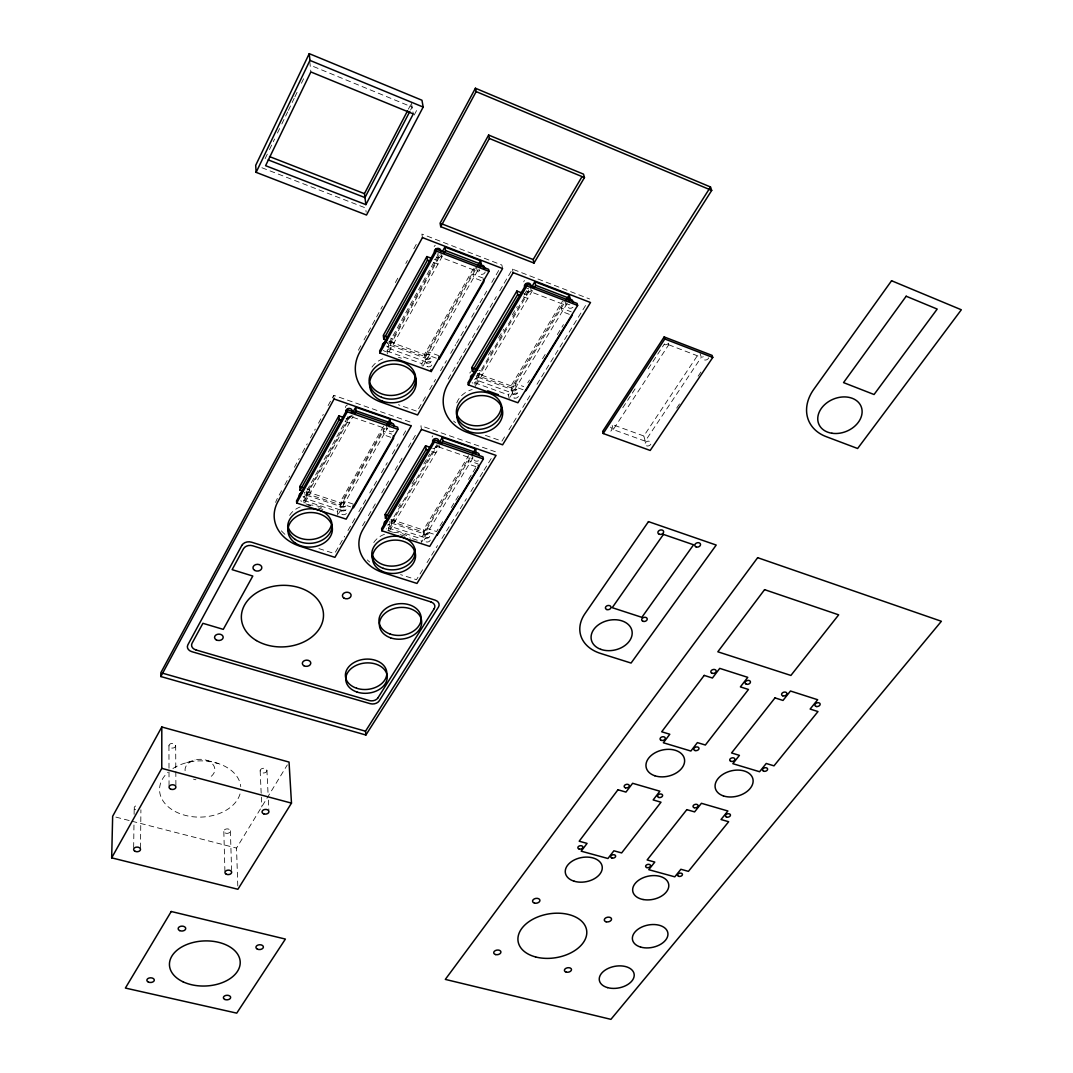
<?xml version="1.0" encoding="UTF-8"?>
<svg xmlns="http://www.w3.org/2000/svg" width="1073" height="1073" viewBox="0 0 1073 1073"><rect width="100%" height="100%" fill="white"/><g stroke="black" fill="none" stroke-linecap="round" stroke-linejoin="round"><path stroke-width="0.75" stroke-dasharray="5 3.75" d="M140.509 847.978L140.912 809.793M133.656 847.522L133.977 824.279M134.112 814.313L134.205 807.674M265.125 158.67L268.76 151.132M269.484 149.616L274.567 139.061M277.464 133.025L281.099 125.487M281.823 123.985L287.644 111.914M288.369 110.412L294.176 98.34M294.901 96.838L298.535 89.3M301.433 83.265L305.067 75.714M408.37 109.191L410.691 104.752M410.57 110.05L412.112 107.085L310.151 65.158M414.232 114.999L418.094 107.608M281.582 490.737L277.558 498.073A43.819 34.296 -3.9 0 0 275.613 502.392M284.788 484.862L289.603 476.063M294.418 467.251L299.233 458.439M302.438 452.578L307.254 443.766M310.459 437.891L315.274 429.079M318.493 423.218L323.295 414.406M328.11 405.594L333.73 395.32L410.744 422.212L411.254 425.874M360.796 345.801L359.187 348.752A46.139 38.239 -7.6 0 0 357.47 352.333M364.015 339.926L382.498 306.113M395.36 282.588L398.566 276.713M405.795 263.475L407.405 260.538M413.843 248.775L417.048 242.9M383.598 426.048L339.913 502.593L340.624 510.064L306.958 499.039L306.382 491.568L348.591 415.653M473.448 268.585L424.492 354.398L425.592 361.641L390.639 348.98L389.673 341.737L438.777 253.429M349.624 416.297L306.543 493.714L340.114 504.739L383.866 428.154M439.125 255.454L389.955 343.816L424.801 356.477L475.5 267.714M304.008 502.902L303.82 500.407L351.22 415.278M442.505 255.991L387.474 354.68L386.991 351.045L440.386 255.159M304.853 502.821L353.124 416.27M337.727 515.12L337.378 511.378L384.885 428.275M422.199 366.054L421.823 363.64L476.627 267.754M338.478 513.806L387.501 428.181M423.124 365.973L478.223 269.712M335.42 552.152L344.634 536.272M347.974 530.491L355.512 517.494M358.851 511.727L366.389 498.73M369.729 492.95L377.267 479.966M381.452 472.737L387.313 462.637M392.329 453.973L398.19 443.873M403.207 435.209L407.391 427.979M425.458 396.822L417.062 411.308L398.391 404.736M429.656 389.579L435.531 379.453M440.56 370.762L446.448 360.622M450.647 353.379L455.676 344.688M456.521 343.239L466.594 325.857M471.624 317.165L479.188 304.128M480.02 302.68L486.74 291.091M491.783 282.414L499.334 269.377M362.526 525.757L365.035 521.465M368.374 515.751L376.717 501.467M381.72 492.896L390.062 478.612M395.065 470.041L403.408 455.757M408.411 447.186L415.922 434.337M448.219 379.037L458.359 361.681M459.204 360.233L496.37 296.604M499.75 290.81L512.425 269.122L589.6 298.978M398.539 506.59L400.216 503.747M412.019 483.856L415.399 478.169M423.822 463.965L429.723 454.013M488.43 355.056L492.668 347.907M498.61 337.901L503.693 329.331M512.17 315.046L517.253 306.476M524.04 295.035L528.278 287.899M436.791 444.759L391.202 521.518L423.701 532.181L469.008 457.728M528.734 289.925L477.793 375.711L511.459 387.93L563.929 301.701M388.748 530.558L388.453 528.077L437.864 444.906M475.446 386.414L474.789 382.779L530.129 289.643M389.66 530.518L439.809 446.288M476.305 384.979L532.503 290.568M391.095 520.62L391.86 526.843L424.439 537.506L423.406 530.049L468.646 455.609M511.043 385.851L477.418 373.632L478.732 380.888L512.505 393.107L511.043 385.851L562.574 301.07M473.045 457.809L421.434 542.428L420.924 538.686L470.175 457.795M509.165 398.579L508.441 394.944L564.505 302.854M510.037 397.158L566.96 303.807M237.79 885.976L236.529 848.072L287.323 764.888M442.626 521.679L436.577 531.551L427.161 528.439L427.684 532.181L433.975 534.247M451.264 507.596L459.029 494.908M468.539 479.416L476.305 466.728M527.742 382.846L529.485 380.016M542.536 358.717L546.895 351.609M557.33 334.575L563.432 324.636M422.628 569.736L416.485 579.688L400.578 574.618M427.014 562.628L437.529 545.567M441.915 538.472L466.447 498.663M470.832 491.555L483.105 471.664M483.99 470.242L491.877 457.447M504.551 436.885L501.923 441.151L483.038 434.525M508.937 429.777L530.853 394.234M536.983 384.282L586.958 303.243M622.783 407.74L635.471 388.292M648.159 368.857L664.482 343.856M700.092 353.46L701.299 357.282L645.208 441.164L613.22 429.576L668.707 344.768L667.58 340.959M645.208 441.164L643.813 435.987L698.778 353.567M676.674 408.116L680.403 402.576M698.121 376.207L701.849 370.654M186.689 762.662L195.018 759.952M115.871 817.103L130.356 820.818M131.966 821.234L236.529 848.072M206.445 760.247L218.101 763.493M318.896 548.598L334.588 553.601M305.805 503.881L311.988 505.893M318.158 507.905L324.341 509.93M387.769 530.625L393.939 532.637M400.122 534.662L406.291 536.674M412.461 538.686L418.631 540.698M306.663 495.297L340.262 506.322M391.404 523.101L423.915 533.764M303.82 500.407L337.378 511.378M388.453 528.077L420.924 538.686M306.905 488.845L309.748 489.771L310.043 493.513L305.778 492.118M353.124 504.055L343.387 500.85L343.762 504.592L350.723 506.885M306.382 491.568L339.913 502.593M390.948 519.372L423.406 530.049M392.316 520.553L395.065 521.451L394.596 517.722M345.023 421.515L349.355 423.017L348.966 419.328L346.083 418.322M390.773 437.288L383.691 434.847L383.235 431.158L391.712 434.096M431.708 451.411L435.893 452.846L435.343 449.158L432.553 448.206M475.943 466.661L469.089 464.301L468.458 460.612L478.035 463.912M495.377 451.76L420.924 425.766L421.461 429.428M386.991 351.045L421.823 363.64M474.789 382.779L508.441 394.944M389.66 341.214L394.086 342.824L393.59 339.202L390.639 338.129M436.309 358.181L429.093 355.552L428.516 351.917L438.616 355.606M478.035 373.337L482.3 374.893L481.629 371.271L478.786 370.225M523.087 389.727L516.113 387.192L515.375 383.557L523.731 386.602M389.673 341.737L424.492 354.398M643.813 435.987L611.905 424.398L613.22 429.576M390.156 345.358L425.042 358.006M478.075 377.253L511.767 389.472M433.465 262.416L437.958 264.132L437.355 260.591L434.364 259.438M480.972 280.576L473.622 277.759L472.938 274.205L483.212 278.148M523.45 296.819L527.795 298.468L527.004 294.914L524.107 293.801M569.294 314.335L562.198 311.626L561.34 308.058L571.265 311.854M668.707 344.768L701.299 357.282M261.892 167.737L365.611 207.961L366.161 212.199M564.787 300.292L566.021 305.349L531.564 292.124L530.719 288.329M512.425 269.122L513.189 272.649M502.593 268.558L501.856 265.031L421.877 234.075L422.454 237.589M476.332 266.252L477.311 271.308L441.607 257.6L440.949 253.818M471.838 454.737L472.509 458.667L439.286 447.173L438.683 443.229M411.455 103.263L413.279 113.926M386.508 425.136L386.991 429.066L352.615 417.169L352.199 413.226M309.762 61.376L310.862 71.945M333.73 395.32L334.092 398.982M266.936 770.494A3.393 2.374 -3.1 0 1 261.892 772.748A3.393 2.374 -3.1 0 1 261.799 768.644A3.393 2.374 -3.1 0 1 266.936 770.494L268.049 793.524M268.371 800.109L268.854 809.981M260.162 770.763L261.276 795.455M261.356 797.091L261.812 806.976M230.387 830.77L231.607 870.351M223.828 831.508L224.914 871.102M175.677 745.815A3.367 2.374 -0.6 0 1 170.527 747.76A3.367 2.374 -0.6 0 1 170.741 743.656A3.367 2.374 -0.6 0 1 175.677 745.815L175.905 787.18M168.944 745.681L169.051 787.059M569.817 304.719A3.219 2.683 -16.6 0 1 568.127 304.491M567.55 304.155A3.219 2.683 -16.6 0 1 566.665 302.948M528.573 288.382A3.246 2.736 -15 0 1 526.91 288.543M476.171 375.496A3.125 2.575 -10.9 0 1 474.521 379.466M479.859 270.57A3.259 2.79 -12.9 0 1 478.612 269.672M438.736 253.845A3.286 2.843 -10.7 0 1 437.046 254.019M387.594 343.052A3.192 2.656 -6.9 0 1 384.952 347.8M389.526 521.545A2.964 2.307 -6.5 0 1 387.326 525.26M304.692 493.701A3.031 2.387 -3.3 0 1 303.337 497.362M610.349 427.121A3.071 2.428 -15.5 0 1 611.489 430.367A3.071 2.428 -15.5 0 1 607.372 431.695M708.69 357.832A3.165 2.522 -20.3 0 1 704.478 359.978A3.165 2.522 -20.3 0 1 703.083 356.451M668.506 343.172A3.179 2.562 -19.4 0 1 664.241 344.567M185.093 770.722A14.901 10.395 -1.5 0 1 196.225 759.671A14.901 10.395 -1.5 0 1 213.514 765.237A14.901 10.395 -1.5 0 1 208.31 778.18M195.943 779.763A14.901 10.395 -1.5 0 1 193.516 779.159M240.017 793.98A40.64 28.113 -1.6 0 1 183.295 814.809A40.64 28.113 -1.6 0 1 168.059 772.238M172.914 768.536A40.64 28.113 -1.6 0 1 215.499 762.715A40.64 28.113 -1.6 0 1 240.741 786.67M135.587 809.78A3.38 2.32 -0.2 0 1 134.407 807.084A3.38 2.32 -0.2 0 1 137.921 805.595M369.729 562.037A43.041 33.263 -7 0 1 367.342 559.932M373.753 542.562A21.755 16.739 -6.6 0 1 385.14 534.046M393.523 532.49A21.755 16.739 -6.6 0 1 410.342 538.324M432.097 437.046A3.058 2.454 -8.7 0 1 432.795 435.866M284.922 534.327A43.819 34.296 -3.9 0 1 279.449 528.412M289.616 515.375A22.157 17.262 -3.6 0 1 300.963 506.644M308.018 505.142A22.157 17.262 -3.6 0 1 324.167 508.964M345.519 407.619A3.112 2.535 -5.1 0 1 347.531 404.937M304.732 492.333A3.018 2.387 -3.3 0 1 304.316 492.869M371.982 367.073A23.311 19.234 -7.1 0 1 384.899 358.06M398.485 357.389A23.311 19.234 -7.1 0 1 401.369 358.154M434.149 246.549A3.286 2.83 -10.7 0 1 435.276 245.382M388.171 341.911A3.179 2.656 -6.9 0 1 387.474 343.172M455.582 422.695A45.374 36.925 -11.3 0 1 453.597 421.059M456.763 402.871A22.922 18.59 -10.8 0 1 472.2 389.486M523.731 281.877A3.232 2.736 -15 0 1 524.509 280.563M469.867 373.096A3.125 2.562 -10.9 0 1 470.591 371.848M388.077 524.402A2.978 2.307 -6.5 0 1 390.357 527.299A2.978 2.307 -6.5 0 1 386.267 528.855M478.545 460.76A3.045 2.414 -10.2 0 1 474.668 457.339M439.192 445.054A3.071 2.454 -8.7 0 1 434.847 447.012M303.002 496.531A3.031 2.387 -3.3 0 1 305.309 499.803A3.031 2.387 -3.3 0 1 300.628 500.796M393.831 430.769A3.098 2.495 -6.9 0 1 389.486 431.225A3.098 2.495 -6.9 0 1 389.15 427.698M352.212 415.627A3.125 2.535 -5.1 0 1 347.397 416.659M386.588 346.136A3.192 2.669 -7 0 1 388.681 350.133A3.192 2.669 -7 0 1 383.383 350.388M485.211 271.938A3.273 2.79 -12.9 0 1 480.543 274.125A3.273 2.79 -12.9 0 1 479.631 269.792M441.244 255.87A3.299 2.843 -10.7 0 1 436.134 256.983M475.634 378.3A3.139 2.575 -10.9 0 1 476.774 382.001A3.139 2.575 -10.9 0 1 472.12 382.739M572.928 307.254A3.219 2.683 -16.5 0 1 567.832 304.504M531.269 290.448A3.246 2.736 -14.9 0 1 525.703 291.024M513.363 394.368A3.112 2.522 -12.5 0 0 517.883 391.699A3.112 2.522 -12.5 0 0 513.162 389.982A3.112 2.522 -12.5 0 0 513.363 394.368M426.839 363.05A3.165 2.615 -9 0 0 431.373 360.3A3.165 2.615 -9 0 0 426.491 358.53A3.165 2.615 -9 0 0 426.839 363.05M425.592 538.136A2.951 2.28 -7.9 0 0 429.83 535.709A2.951 2.28 -7.9 0 0 425.27 534.206A2.951 2.28 -7.9 0 0 425.592 538.136M341.469 510.507A3.004 2.347 -4.9 0 0 346.338 508.937A3.004 2.347 -4.9 0 0 342.354 506.469A3.004 2.347 -4.9 0 0 341.469 510.507M646.496 445.832A3.045 2.387 -16.6 0 0 651.016 443.27A3.045 2.387 -16.6 0 0 646.536 441.633A3.045 2.387 -16.6 0 0 646.496 445.832M225.089 832.956A3.313 2.253 -2.4 0 0 230.387 831.36A3.313 2.253 -2.4 0 0 225.84 829.08A3.313 2.253 -2.4 0 0 225.089 832.956M425.082 534.421A2.937 2.28 -7.9 0 0 429.294 531.98A2.937 2.28 -7.9 0 0 424.747 530.491A2.937 2.28 -7.9 0 0 425.082 534.421M341.12 506.778A2.991 2.347 -4.9 0 0 345.975 505.209A2.991 2.347 -4.9 0 0 341.992 502.741A2.991 2.347 -4.9 0 0 341.12 506.778M426.276 359.428A3.152 2.615 -9 0 0 430.81 356.692A3.152 2.615 -9 0 0 425.927 354.908A3.152 2.615 -9 0 0 426.276 359.428M512.639 390.746A3.098 2.522 -12.5 0 0 517.146 388.077A3.098 2.522 -12.5 0 0 512.438 386.36A3.098 2.522 -12.5 0 0 512.639 390.746M426.115 541.878A2.951 2.28 -7.9 0 0 430.353 539.437A2.951 2.28 -7.9 0 0 425.78 537.935A2.951 2.28 -7.9 0 0 426.115 541.878M341.831 514.262A3.004 2.347 -4.9 0 0 346.713 512.679A3.004 2.347 -4.9 0 0 342.716 510.212A3.004 2.347 -4.9 0 0 341.831 514.262M427.403 366.684A3.165 2.615 -9 0 0 431.936 363.935A3.165 2.615 -9 0 0 427.041 362.164A3.165 2.615 -9 0 0 427.403 366.684M514.101 398.003A3.112 2.522 -12.5 0 0 518.635 395.333A3.112 2.522 -12.5 0 0 513.9 393.617A3.112 2.522 -12.5 0 0 514.101 398.003"/><path stroke-width="1.5" d="M111.672 857.85L161.768 768.362L161.808 726.984L289.039 762.071L291.48 803.127L237.898 889.276L111.672 857.85L112.652 816.285L161.808 726.984M160.843 676.54L160.856 672.704L475.419 88.227L710.487 186.984L711.707 190.417L365.893 735.018L160.843 676.54L476.157 91.594L475.419 88.227M309.239 53.65L255.696 165.336L256.125 172.351L366.523 215.029L423.178 107.059L421.957 100.232L309.239 53.65L309.949 60.396L256.125 172.351M365.88 204.635L413.279 113.926L310.862 71.945L265.594 165.685L365.88 204.635L364.444 193.65L407.606 110.68M409.792 111.538L364.968 197.58L268.25 159.89M488.631 135.05L440.091 223.184L440.721 226.698L534.005 263.073L584.463 177.568L583.511 174.134L488.631 135.05L489.382 138.471L440.721 226.698M302.948 491.179L300.105 490.254L299.823 486.512L338.88 415.828L343.199 417.33M431.359 258.298L426.866 256.568L383.289 335.447L383.758 339.068L386.709 340.141M300.105 490.254L339.242 419.53L338.88 415.828M383.758 339.068L427.456 260.122L426.866 256.568M347.089 409.645L296.537 500.85L296.698 503.022L346.163 519.144L397.949 429.334L397.667 427.202L347.089 409.645L347.317 411.764L296.698 503.022M436.067 249.097L379.641 350.911L379.909 353.004L431.266 371.526L489.02 271.362L488.604 269.323L436.067 249.097L436.416 251.136L379.909 353.004M352.722 412.582L355.726 407.19L390.089 419.154L390.559 422.842L389.03 425.512M442.639 251.095L444.906 247.031L480.597 260.806L481.294 264.347L479.765 267.029M354.626 413.561L356.129 410.865L355.726 407.19M444.021 253.282L445.536 250.559L444.906 247.031M387.045 424.492L390.089 419.154M477.539 266.171L480.597 260.806M534.005 263.073L533.187 259.545L581.834 176.978M388.198 519.198L385.448 518.299L385.006 514.557L425.579 445.791L431.158 447.723M475.191 372.304L472.335 371.271L471.691 367.65L516.878 291.038L522.672 293.251M385.448 518.299L426.115 449.48L425.579 445.791M472.335 371.271L517.655 294.592L516.878 291.038M434.122 439.863L381.599 528.613L381.854 530.773L429.723 546.385L483.387 458.962L483.011 456.843L434.122 439.863L434.444 441.996L381.854 530.773M526.441 283.889L467.922 382.779L468.284 384.872L517.897 402.764L577.636 305.456L577.113 303.404L526.441 283.889L526.897 285.941L468.284 384.872M439.233 442.613L442.358 437.368L475.567 448.93L476.211 452.618L442.921 441.043L442.358 437.368M531.698 287.014L534.823 281.743L569.267 295.048L570.139 298.602L568.556 301.205M441.365 443.672L442.921 441.043M534.072 287.926L535.642 285.297L534.823 281.743M472.415 454.12L475.567 448.93M566.088 300.252L568.475 296.349M437.113 535.279L478.679 467.6L478.25 465.146M525.891 390.746L572.137 315.422M377.951 697.852L434.176 608.673M365.893 735.018L365.517 731.209L710.487 186.984M664.174 336.935L602.677 431.413L603.2 433.519L650.198 450.459L712.767 357.443L712.096 355.391L664.174 336.935L664.791 338.988L603.2 433.519M161.768 768.362L291.48 803.127M162.466 673.16L365.517 731.209M195.93 649.93L369.125 700.521A6.639 4.802 -5.8 0 0 377.991 697.866M430.984 601.94L252.893 545.835A7.149 5.499 -1.7 0 0 243.437 548.786L232.13 569.656L252.799 576.04L223.278 629.368L202.918 623.306L192.013 643.357A6.921 5.097 -0.6 0 0 195.943 649.903M299.823 486.512L304.075 487.907M385.006 514.557L390.492 516.368M339.242 419.53L342.139 420.522M426.115 449.48L428.918 450.445M347.317 411.764L397.949 429.334M434.444 441.996L483.387 458.962M356.129 410.865L390.559 422.842M487.705 390.84L498.435 394.716M384.764 335.983L387.702 337.056M471.691 367.65L477.364 369.716M427.456 260.122L430.461 261.262M517.655 294.592L520.553 295.705M436.416 251.136L489.02 271.362M526.897 285.941L577.636 305.456M664.791 338.988L712.767 357.443M445.536 250.559L481.294 264.347M535.642 285.297L570.139 298.602M269.524 156.578L364.444 193.65M441.647 223.788L533.187 259.545M489.382 138.471L584.463 177.568M309.949 60.396L423.178 107.059M476.157 91.594L711.707 190.417M483.454 279.329L483.923 281.703L439.206 359.227L438.817 356.813M430.944 369.434L431.266 371.526M393.295 435.812L393.603 438.267L353.5 507.797L353.245 505.303M568.864 299.474A3.219 2.683 -16.6 0 1 572.834 302.398M430.957 601.98A6.881 5.15 -7.6 0 1 434.216 608.673M525.448 287.98A3.246 2.736 -15 0 1 524.952 284.493A3.246 2.736 -15 0 1 528.895 283.178A3.246 2.736 -15 0 1 530.759 286.196M471.476 379.104A3.125 2.575 -10.9 0 1 473.394 374.49M480.342 265.38A3.259 2.79 -12.9 0 1 484.218 269.095M434.967 252.906A3.286 2.843 -10.7 0 1 437.06 248.426A3.286 2.843 -10.7 0 1 440.896 251.605M382.538 346.15A3.192 2.656 -6.9 0 1 386.106 342.502M474.628 453.208A3.031 2.414 -10.2 0 1 479.188 455.569M433.103 442.545A3.058 2.454 -8.7 0 1 433.532 439.367A3.058 2.454 -8.7 0 1 437.449 438.951A3.058 2.454 -8.7 0 1 438.374 441.982M384.644 524.389A2.964 2.307 -6.5 0 1 386.857 520.673M299.81 496.611A3.031 2.387 -3.3 0 1 301.929 492.789M388.681 424.023A3.085 2.495 -6.9 0 1 393.791 426.518M346.458 412.501A3.112 2.535 -5.1 0 1 346.981 409.081A3.112 2.535 -5.1 0 1 351.179 409.095A3.112 2.535 -5.1 0 1 351.381 412.515M414.741 549.094A21.755 16.739 -6.6 0 1 395.937 565.806A21.755 16.739 -6.6 0 1 372.425 555.452M331.302 525.166A22.157 17.262 -3.6 0 1 309.252 539.612A22.157 17.262 -3.6 0 1 287.752 525.73M415.197 374.504A23.311 19.234 -7.1 0 1 396.044 394.985A23.311 19.234 -7.1 0 1 369.85 383.007M501.306 405.406A22.922 18.59 -10.8 0 1 481.884 425.337A22.922 18.59 -10.8 0 1 456.655 413.735M241.854 545.379L187.869 644.819A7.189 5.298 -0.5 0 0 191.866 651.687L370.118 703.647A6.894 4.976 -5.8 0 0 379.265 700.817L438.401 607.197A7.149 5.365 -7.8 0 0 435.182 600.169L251.632 542.214A7.444 5.727 -1.6 0 0 241.854 545.379M334.092 398.982L277.8 501.815A43.913 34.323 -3.9 0 0 300.346 546.358L334.924 557.343L411.254 425.874L334.092 398.982M422.454 237.589L359.616 352.373A46.233 38.266 -7.6 0 0 381.72 402.375L417.585 414.969L502.593 268.558L422.454 237.589M421.461 429.428L362.929 529.485A43.121 33.276 -7 0 0 383.504 572.781L416.981 583.43L496.061 455.421L421.461 429.428M513.189 272.649L447.978 384.121A45.468 36.951 -11.3 0 0 467.935 432.647L502.607 444.812L590.512 302.519L513.189 272.649M171.237 911.5L125.393 988.059L236.744 1013.14L285.391 939.076L171.237 911.5M648.468 521.626L584.946 613.689A41.163 30.084 -13.2 0 0 600.518 653.417L631.072 663.06L716.214 545.057L648.468 521.626M663.436 534.408L612.227 607.68L641.855 617.324L693.574 544.776L663.436 534.408M891.569 280.737L813.803 389.311A45.415 34.497 -23.1 0 0 826.156 436.631L857.622 448.501L961.328 309.775L891.569 280.737M906.175 296.228L843.539 382.605L874.052 394.515L937.198 309.078L906.175 296.228M757.659 557.678L445.308 979.394L610.913 1019.35L941.383 621.28L757.659 557.678M764.58 589.654L717.824 651.794L790.895 675.44L838.67 614.842L764.58 589.654M617.968 789.768L579.179 841.219L587.065 843.391L581.177 851.171L607.935 858.507L613.89 850.795L621.643 852.928L661.008 802.202L653.149 799.935L659.868 791.217L632.627 783.29L625.961 792.089L617.968 789.768M704.21 675.4L661.692 731.786L669.807 734.24L663.355 742.757L690.878 751.046L697.383 742.61L705.363 745.024L748.471 689.47L740.383 686.894L747.76 677.345L719.742 668.372L712.432 678.015L704.21 675.4M686.827 809.646L647.126 859.956L654.798 862.075L648.763 869.693L674.783 876.829L680.872 869.278L688.423 871.356L728.661 821.73L721.016 819.517L727.896 811L701.42 803.301L694.593 811.899L686.827 809.646M775.001 697.893L731.545 752.964L739.431 755.365L732.832 763.681L759.577 771.728L766.229 763.48L773.982 765.84L817.988 711.56L810.128 709.052L817.666 699.73L790.466 691.012L782.995 700.441L775.001 697.893M831.937 433.251A22.922 17.383 -22.6 0 0 861.86 408.934A22.922 17.383 -22.6 0 0 826.009 403.475A22.922 17.383 -22.6 0 0 831.937 433.251M179.66 930.599A3.809 2.468 -1.9 0 0 185.709 928.802A3.809 2.468 -1.9 0 0 180.438 926.348A3.809 2.468 -1.9 0 0 179.66 930.599M148.382 982.077A3.729 2.347 -1.5 0 0 154.284 980.333A3.729 2.347 -1.5 0 0 149.08 978.026A3.729 2.347 -1.5 0 0 148.382 982.077M257.359 949.122A3.729 2.401 -3.5 0 0 263.354 947.352A3.729 2.401 -3.5 0 0 258.271 944.964A3.729 2.401 -3.5 0 0 257.359 949.122M224.78 999.446A3.662 2.294 -3.1 0 0 230.628 997.742A3.662 2.294 -3.1 0 0 225.612 995.489A3.662 2.294 -3.1 0 0 224.78 999.446M183.148 981.862A35.409 22.546 -2.5 0 0 239.896 965.593A35.409 22.546 -2.5 0 0 191.423 942.939A35.409 22.546 -2.5 0 0 183.148 981.862M695.049 750.537A2.656 1.811 -13.7 0 0 699.006 748.511A2.656 1.811 -13.7 0 0 695.143 747.331A2.656 1.811 -13.7 0 0 695.049 750.537M646.831 867.588A2.508 1.636 -11.7 0 0 650.573 865.737A2.508 1.636 -11.7 0 0 646.858 864.717A2.508 1.636 -11.7 0 0 646.831 867.588M611.918 858.011A2.522 1.663 -11.1 0 0 615.661 856.133A2.522 1.663 -11.1 0 0 611.905 855.101A2.522 1.663 -11.1 0 0 611.918 858.011M579.152 849.025A2.535 1.69 -10.4 0 0 582.88 847.12A2.535 1.69 -10.4 0 0 579.071 846.074A2.535 1.69 -10.4 0 0 579.152 849.025M658.768 797.454A2.589 1.757 -12.5 0 0 662.631 795.482A2.589 1.757 -12.5 0 0 658.809 794.369A2.589 1.757 -12.5 0 0 658.768 797.454M625.452 787.81A2.615 1.77 -11.9 0 0 629.328 785.825A2.615 1.77 -11.9 0 0 625.452 784.698A2.615 1.77 -11.9 0 0 625.452 787.81M535.575 956.942A34.725 22.184 -9.4 0 0 586.797 932.088A34.725 22.184 -9.4 0 0 534.703 918.3A34.725 22.184 -9.4 0 0 535.575 956.942M566.236 972.138A3.595 2.253 -9.6 0 0 571.507 969.563A3.595 2.253 -9.6 0 0 566.101 968.222A3.595 2.253 -9.6 0 0 566.236 972.138M606.124 921.801A3.675 2.347 -10.6 0 0 611.556 919.132A3.675 2.347 -10.6 0 0 606.084 917.697A3.675 2.347 -10.6 0 0 606.124 921.801M495.632 954.581A3.635 2.32 -8.3 0 0 500.93 951.952A3.635 2.32 -8.3 0 0 495.377 950.571A3.635 2.32 -8.3 0 0 495.632 954.581M534.488 903.104A3.729 2.428 -9.3 0 0 539.934 900.381A3.729 2.428 -9.3 0 0 534.3 898.892A3.729 2.428 -9.3 0 0 534.488 903.104M712.083 673.294A2.75 1.945 -15 0 0 716.201 671.135A2.75 1.945 -15 0 0 712.217 669.86A2.75 1.945 -15 0 0 712.083 673.294M661.33 740.383A2.669 1.851 -13.1 0 0 665.3 738.318A2.669 1.851 -13.1 0 0 661.384 737.138A2.669 1.851 -13.1 0 0 661.33 740.383M746.339 684.212A2.736 1.905 -15.6 0 0 750.456 682.079A2.736 1.905 -15.6 0 0 746.526 680.819A2.736 1.905 -15.6 0 0 746.339 684.212M763.681 771.232A2.615 1.757 -14.9 0 0 767.624 769.234A2.615 1.757 -14.9 0 0 763.869 768.107A2.615 1.757 -14.9 0 0 763.681 771.232M816.593 706.544A2.696 1.851 -16.8 0 0 820.121 703.915A2.696 1.851 -16.8 0 0 815.829 703.432A2.696 1.851 -16.8 0 0 816.593 706.544M730.928 761.361A2.629 1.784 -14.4 0 0 734.884 759.349A2.629 1.784 -14.4 0 0 731.075 758.195A2.629 1.784 -14.4 0 0 730.928 761.361M607.492 987.603A17.664 10.985 -10.5 0 0 634.21 975.558A17.664 10.985 -10.5 0 0 608.485 968.275A17.664 10.985 -10.5 0 0 607.492 987.603M782.794 695.827A2.709 1.878 -16.2 0 0 786.898 693.721A2.709 1.878 -16.2 0 0 783.035 692.474A2.709 1.878 -16.2 0 0 782.794 695.827M643.076 899.509A18.295 11.843 -11.6 0 0 668.734 884.595A18.295 11.843 -11.6 0 0 640.353 879.149A18.295 11.843 -11.6 0 0 643.076 899.509M574.162 881.228A18.684 12.286 -10.4 0 0 602.275 868.03A18.684 12.286 -10.4 0 0 574.873 859.674A18.684 12.286 -10.4 0 0 574.162 881.228M726.515 817.063A2.562 1.703 -13.7 0 0 730.458 815.239A2.562 1.703 -13.7 0 0 726.85 814.045A2.562 1.703 -13.7 0 0 726.515 817.063M694.231 807.714A2.575 1.717 -13.2 0 0 698.094 805.769A2.575 1.717 -13.2 0 0 694.325 804.683A2.575 1.717 -13.2 0 0 694.231 807.714M678.726 876.346A2.495 1.623 -12.3 0 0 682.455 874.495A2.495 1.623 -12.3 0 0 678.793 873.489A2.495 1.623 -12.3 0 0 678.726 876.346M640.594 947.07A18.013 11.387 -11.3 0 0 667.942 934.623A18.013 11.387 -11.3 0 0 641.949 926.978A18.013 11.387 -11.3 0 0 640.594 947.07M654.825 775.766A19.596 13.399 -12.9 0 0 684.601 761.481A19.596 13.399 -12.9 0 0 656.461 752.066A19.596 13.399 -12.9 0 0 654.825 775.766M723.43 795.925A19.368 12.997 -14.2 0 0 753.085 781.922A19.368 12.997 -14.2 0 0 725.777 772.775A19.368 12.997 -14.2 0 0 723.43 795.925M606.808 609.558A2.83 2.092 -13 0 0 610.993 607.278A2.83 2.092 -13 0 0 606.781 605.91A2.83 2.092 -13 0 0 606.808 609.558M600.786 649.353A20.803 15.156 -12.8 0 0 632.185 633.553A20.803 15.156 -12.8 0 0 601.926 622.689A20.803 15.156 -12.8 0 0 600.786 649.353M696.189 546.962A2.911 2.173 -16.3 0 0 700.535 544.588A2.911 2.173 -16.3 0 0 696.297 543.126A2.911 2.173 -16.3 0 0 696.189 546.962M659.305 534.274A2.924 2.2 -15.5 0 0 663.651 531.873A2.924 2.2 -15.5 0 0 659.359 530.384A2.924 2.2 -15.5 0 0 659.305 534.274M643.049 621.334A2.817 2.052 -13.9 0 0 647.234 619.081A2.817 2.052 -13.9 0 0 643.076 617.726A2.817 2.052 -13.9 0 0 643.049 621.334M467.949 427.711A22.976 18.603 -10.8 0 0 502.003 409.041A22.976 18.603 -10.8 0 0 467.56 395.333A22.976 18.603 -10.8 0 0 467.949 427.711M381.559 397.292A23.365 19.247 -7.1 0 0 415.734 378.139A23.365 19.247 -7.1 0 0 380.03 363.948A23.365 19.247 -7.1 0 0 381.559 397.292M295.249 539.437A22.198 17.275 -3.7 0 0 331.637 528.909A22.198 17.275 -3.7 0 0 302.76 509.89A22.198 17.275 -3.7 0 0 295.249 539.437M383.369 568.368A21.795 16.752 -6.7 0 0 415.238 551.361A21.795 16.752 -6.7 0 0 381.934 539.37A21.795 16.752 -6.7 0 0 383.369 568.368M381.492 570.97A21.661 16.618 -6.7 0 0 415.479 557.303A21.661 16.618 -6.7 0 0 384.952 542.08A21.661 16.618 -6.7 0 0 381.492 570.97M468.579 431.373A23.016 18.603 -10.8 0 0 502.714 412.689A23.016 18.603 -10.8 0 0 468.19 398.982A23.016 18.603 -10.8 0 0 468.579 431.373M382.015 400.967A23.418 19.26 -7.1 0 0 416.27 381.787A23.418 19.26 -7.1 0 0 380.499 367.596A23.418 19.26 -7.1 0 0 382.015 400.967M295.518 543.193A22.251 17.275 -3.7 0 0 331.973 532.651A22.251 17.275 -3.7 0 0 303.042 513.632A22.251 17.275 -3.7 0 0 295.518 543.193M390.17 634.063A21.192 15.827 -6.7 0 0 421.179 617.86A21.192 15.827 -6.7 0 0 388.842 606.661A21.192 15.827 -6.7 0 0 390.17 634.063M390.599 637.845A21.232 15.827 -6.7 0 0 421.676 621.629A21.232 15.827 -6.7 0 0 389.284 610.43A21.232 15.827 -6.7 0 0 390.599 637.845M356.612 688.236A20.749 15.143 -5.7 0 0 386.803 672.637A20.749 15.143 -5.7 0 0 354.922 662.041A20.749 15.143 -5.7 0 0 356.612 688.236M256.434 640.568A41.096 30.768 -3 0 0 322.973 620.127A41.096 30.768 -3 0 0 267.888 587.669A41.096 30.768 -3 0 0 256.434 640.568M303.9 665.743A4.225 3.098 -3.9 0 0 310.741 663.597A4.225 3.098 -3.9 0 0 305.054 660.391A4.225 3.098 -3.9 0 0 303.9 665.743M344.004 598.144A4.332 3.273 -5 0 0 351.045 595.917A4.332 3.273 -5 0 0 345.278 592.484A4.332 3.273 -5 0 0 344.004 598.144M216.25 639.87A4.319 3.192 -1.2 0 0 223.157 637.684A4.319 3.192 -1.2 0 0 217.229 634.371A4.319 3.192 -1.2 0 0 216.25 639.87M254.677 570.407A4.426 3.38 -2 0 0 261.785 568.127A4.426 3.38 -2 0 0 255.763 564.586A4.426 3.38 -2 0 0 254.677 570.407M356.974 692.031A20.789 15.156 -5.7 0 0 387.219 676.433A20.789 15.156 -5.7 0 0 355.284 665.837A20.789 15.156 -5.7 0 0 356.974 692.031M226.255 874.2A3.38 2.253 -2.6 0 0 231.647 872.577A3.38 2.253 -2.6 0 0 227.02 870.324A3.38 2.253 -2.6 0 0 226.255 874.2M135.037 851.291A3.447 2.32 -0.5 0 0 140.496 849.628A3.447 2.32 -0.5 0 0 135.654 847.294A3.447 2.32 -0.5 0 0 135.037 851.291M263.797 813.884A3.46 2.374 -3.2 0 0 268.934 811.617A3.46 2.374 -3.2 0 0 263.703 809.78A3.46 2.374 -3.2 0 0 263.797 813.884M170.647 789.138A3.434 2.374 -0.9 0 0 175.905 787.18A3.434 2.374 -0.9 0 0 170.875 785.034A3.434 2.374 -0.9 0 0 170.647 789.138"/></g></svg>
